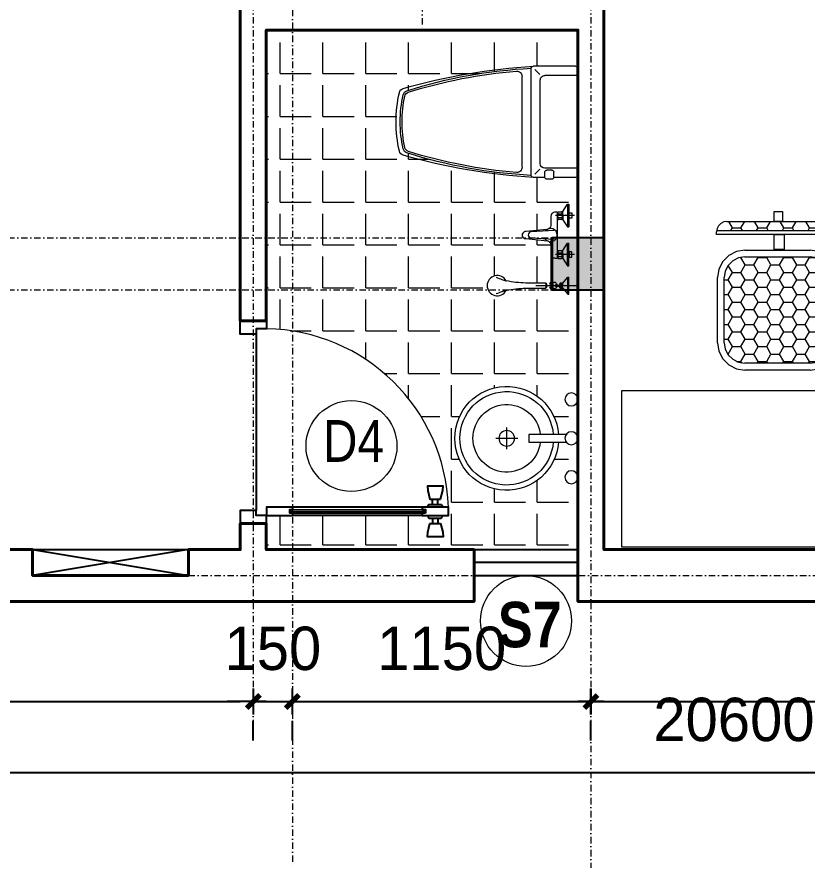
# Model space of a CAD drawing. Header units: millimetres. Extents: x 615730 to 2792744, y 139412 to 597571.
# Drawn here: x 698887 to 701932, y 349231 to 352507 of the extents above; entities that cross this region are included whole.
import ezdxf
from ezdxf.enums import TextEntityAlignment as Align

# ---------------------------------------------------------------- set-up
doc = ezdxf.new("R2010")
doc.units = ezdxf.units.MM
doc.header["$MEASUREMENT"] = 0
doc.header["$PDMODE"] = 34
doc.linetypes.add('DASHDOT', pattern=[1, 0.5, -0.25, 0, -0.25])
doc.layers.get('0').update_dxf_attribs({"lineweight": 5})
for name, color, linetype, lineweight in [('1L', 1, 'Continuous', 9), ('AN_0.20', 2, 'Continuous', 20), ('NETNGOAITUONG', 1, 'Continuous', 40), ('TIM TRUC', 149, 'DASHDOT', 9), ('VATDUNG', 33, 'Continuous', 13), ('VLIEU', 250, 'Continuous', 9)]:
    doc.layers.add(name, color=color, linetype=linetype, lineweight=lineweight)
for name, color, linetype in [('AN_TEXT', 254, 'Continuous'), ('NET MANH', 252, 'Continuous'), ('NETCAT', 4, 'Continuous'), ('THBI-VS', 1, 'Continuous'), ('VL', 155, 'Continuous')]:
    doc.layers.add(name, color=color, linetype=linetype)
doc.styles.add('DDCo-B-Helve-condense', font='')
doc.styles.add('romans', font='romans.shx', dxfattribs={"height": 240})
doc.styles.add('VNI-AVO', font='vni-roms.shx')
doc.styles.get('DDCo-B-Helve-condense').set_extended_font_data('VNI-Helve-Condense', bold=True)
doc.dimstyles.new('1-50b', dxfattribs={"dimtxt": 167, "dimasz": 50, "dimexe": 75, "dimexo": 150, "dimgap": 120, "dimtad": 1, "dimdec": 0, "dimzin": 12, "dimtxsty": 'VNI-AVO', "dimblk": ']', "dimcen": 0, "dimdle": 50, "dimclrd": 252, "dimclre": 252, "dimclrt": 2, "dimadec": 0, "dimazin": 0, "dimtfac": 1, "dimtdec": 0, "dimtix": 1, "dimtmove": 2, "dimatfit": 0, "dimldrblk": 'OPEN90', "dimfxl": 1, "dimlwd": -1, "dimlwe": -1, "dimarcsym": 0})

# ---------------------------------------------------------------- blocks, each defined once
blk = doc.blocks.new('A$C15981CF1')
at = {"color": 8, "linetype": 'Continuous'}
for p, q in [((81, 101.2), (81, 598.8)), ((97.5, 611.2), (97.5, 88.8)), ((114.1, 101.2), (114.1, 598.7)), ((70.9, 60.7), (50.6, 60.7)), ((70.9, 40.5), (50.6, 40.5)), ((124.2, 60.7), (144.5, 60.7)), ((124.2, 40.5), (144.5, 40.5))]:
    blk.add_line(p, q, dxfattribs=at)
for points in [[(101.2, 740.5), (101.2, 801.3), (50.6, 801.3), (50.6, 700), (81, 700), (81, 740.5)], [(780, 740.5), (780, 801.3), (830.6, 801.3), (830.6, 700), (800.3, 700), (800.3, 740.5)], [(81, 598.8), (90.9, 598.8), (90.9, 611.2), (104.2, 611.2), (104.2, 598.7), (114.1, 598.7), (114.1, 700), (81, 700)], [(90.9, 88.8), (90.9, 101.2), (81, 101.2), (81, 0), (114.1, 0), (114.1, 101.3), (104.2, 101.3), (104.2, 88.8)], [(50.6, 30.4), (17.6, 21.8), (0, 20.2), (0, 81), (17.6, 79.4), (50.6, 70.9)], [(144.5, 30.4), (177.5, 21.8), (195.1, 20.2), (195.1, 81), (177.5, 79.4), (144.5, 70.9)]]:
    blk.add_lwpolyline(points, close=True, dxfattribs=at)
for points in [[(81, 78), (75.9, 78, 0.414214), (70.9, 72.9), (70.9, 29.7, 0.414214), (75.9, 24.6), (81, 24.6)], [(114.1, 78), (119.2, 78, -0.414214), (124.2, 72.9), (124.2, 29.7, -0.414214), (119.2, 24.6), (114.1, 24.6)]]:
    blk.add_lwpolyline(points, format="xyb", dxfattribs=at)
at = {"layer": '1L', "color": 8, "linetype": 'Continuous'}
for p, q in [((90.9, 611.2), (90.9, 88.8)), ((104.2, 611.2), (104.2, 88.8))]:
    blk.add_line(p, q, dxfattribs=at)
at = {"layer": '1L', "color": 8}
blk.add_arc((89.9, 710.1), 710.4, 271.9486, 359.1894, dxfattribs=at)
blk = doc.blocks.new('A$C1697067F')
at = {"layer": 'NETCAT', "color": 8, "linetype": 'Continuous'}
blk.add_blockref('A$C15981CF1', (0, 0), dxfattribs=at)
blk = doc.blocks.new('c2')
at = {"layer": 'VATDUNG'}
for p, q in [((-81361.1, -39557.6), (-81361.1, -39641.9)), ((-81319, -39599.8), (-81403.3, -39599.8))]:
    blk.add_line(p, q, dxfattribs=at)
blk.add_lwpolyline([(-81376.1, -39828.9), (-81376.1, -39684.4), (-81346.1, -39684.4), (-81346.1, -39828.9)], dxfattribs=at)
for centre, radius in [((-81361.1, -39599.8), 30), ((-81511.1, -39848.9), 25), ((-81361.1, -39848.9), 25), ((-81211.1, -39848.9), 25)]:
    blk.add_circle(centre, radius, dxfattribs=at)
for radius, start, end in [(200, 274.3012, 265.6988), (180, 274.7802, 265.2198), (130, 276.6258, 263.3742)]:
    blk.add_arc((-81361.1, -39599.8), radius, start, end, dxfattribs=at)
blk = doc.blocks.new('WC-P05')
at = {"layer": 'VATDUNG'}
for p, q in [((-202.4, 531.6), (-202.4, 439.1)), ((-192.4, 541.6), (262.6, 541.6)), ((-163.4, 541.6), (-163.4, 400.6)), ((233.6, 541.6), (233.6, 400.6)), ((272.6, 531.6), (272.6, 351.6)), ((-201.4, 439.1), (-180.4, 439.1)), ((-210.4, 430.1), (-210.4, 409.1)), ((-171.4, 430.1), (-171.4, 409.1)), ((-202.4, 400.1), (-202.4, 351.6)), ((-201.4, 400.1), (-180.4, 400.1)), ((-166.9, 378.6), (-188.2, 357.3)), ((-143.4, 380.6), (213.6, 380.6)), ((237.1, 378.6), (258.4, 357.3)), ((-192.4, 341.6), (262.6, 341.6)), ((-159.3, 302.6), (229.5, 302.6))]:
    blk.add_line(p, q, dxfattribs=at)
blk.add_lwpolyline([(-90.9, -221.9, 0.114547), (161, -222, 0.114547)], format="xyb", dxfattribs=at)
for centre, radius, start, end in [((-192.4, 531.6), 10, 90, 180), ((262.6, 531.6), 10, 0, 90), ((-201.4, 430.1), 9, 90, 180), ((-180.4, 430.1), 9, 0, 90), ((-201.4, 409.1), 9, 180, 270), ((-180.4, 409.1), 9, 270, 0), ((-143.4, 400.6), 20, 180, 270), ((213.6, 400.6), 20, 270, 0), ((2308.9, 492.3), 2515.2, 183.2067, 196.1242), ((-192.4, 351.6), 10, 180, 270), ((1906, 447.2), 2102.6, 182.8743, 197.6554), ((-1835.8, 447.2), 2102.6, 342.3446, 357.1257), ((-2238.7, 492.3), 2515.2, 343.8727, 356.7933), ((262.6, 351.6), 10, 270, 0), ((-159.3, 280.1), 22.5, 90, 184.6246), ((229.5, 280.1), 22.5, 355.3754, 90), ((1905.9, 447.2), 2094.5, 184.6245, 197.5277), ((-1835.8, 447.2), 2094.6, 342.464, 355.3754), ((-85.8, -199.9), 22.5, 196.1242, 256.8994), ((-76.1, -183.7), 22.5, 197.6554, 257.5059), ((-69.9, -176.8), 22.5, 197.5277, 258.1005), ((35.1, 318), 536.4, 257.5059, 282.4941), ((35.7, 324.3), 534.7, 258.1005, 281.7373), ((139.9, -177.1), 22.5, 281.7373, 342.464), ((146.2, -183.7), 22.5, 282.4941, 342.3446), ((155.9, -200.1), 22.5, 283.0378, 343.8727)]:
    blk.add_arc(centre, radius, start, end, dxfattribs=at)
blk = doc.blocks.new('vtt2')
at = {"layer": 'VATDUNG'}
for p, q in [((-10.1, 0), (10.1, 0)), ((10.1, 0), (10.1, -10.1)), ((139.9, 0), (139.9, -10.1)), ((160.1, 0), (139.9, 0)), ((-43.6, -15.6), (-43.6, -11)), ((-43.6, -11), (43.6, -11)), ((-15.7, -33.5), (-43.6, -15.6)), ((-43.6, -15.6), (43.6, -15.6)), ((10.1, -10.1), (-10.1, -10.1)), ((15.7, -33.5), (43.6, -15.6)), ((43.6, -15.6), (43.6, -11)), ((106.4, -15.6), (106.4, -11)), ((193.6, -11), (106.4, -11)), ((134.3, -33.5), (106.4, -15.6)), ((193.6, -15.6), (106.4, -15.6)), ((139.9, -10.1), (160.1, -10.1)), ((165.7, -33.5), (193.6, -15.6)), ((193.6, -15.6), (193.6, -11)), ((237.1, -15.3), (237.1, -11)), ((301.9, -11), (237.1, -11)), ((260.9, -34.8), (237.1, -15.3)), ((301.9, -15.3), (237.1, -15.3)), ((278.1, -34.8), (301.9, -15.3)), ((301.9, -15.3), (301.9, -11)), ((0, -33.5), (-15.7, -33.5)), ((-14.8, -50.8), (-14.8, -38.7)), ((-13, -36.7), (-13.6, -33.5)), ((-12.8, -36.7), (-9.6, -36.7)), ((-9.1, -55.9), (-9.1, -52.7)), ((-6.9, -52.1), (-6.9, -37.3)), ((-4.3, -36.7), (4.3, -36.7)), ((4.3, -52.8), (-4.3, -52.8)), ((0, -33.5), (15.7, -33.5)), ((6.9, -52.1), (6.9, -37.3)), ((9.1, -55.9), (9.1, -52.7)), ((9.6, -36.7), (12.8, -36.7)), ((12.8, -52.8), (9.6, -52.8)), ((13, -36.7), (13.6, -33.5)), ((14.8, -38.7), (14.8, -50.8)), ((150, -33.5), (134.3, -33.5)), ((135.2, -38.7), (135.2, -50.8)), ((137, -36.7), (136.4, -33.5)), ((140.4, -36.7), (137.2, -36.7)), ((137.2, -52.8), (140.4, -52.8)), ((140.9, -55.9), (140.9, -52.7)), ((143.1, -52.1), (143.1, -37.3)), ((154.3, -36.7), (145.7, -36.7)), ((145.7, -52.8), (154.3, -52.8)), ((150, -33.5), (165.7, -33.5)), ((156.9, -52.1), (156.9, -37.3)), ((159.1, -55.9), (159.1, -52.7)), ((162.8, -36.7), (159.6, -36.7)), ((163, -36.7), (163.6, -33.5)), ((164.8, -50.8), (164.8, -38.7)), ((257, -65), (257, -78.4)), ((280.5, -36.6), (258.5, -36.6)), ((258.5, -43.3), (258.5, -36.6)), ((258.5, -43.3), (280.5, -43.3)), ((260.9, -34.8), (269.5, -34.8)), ((260.9, -45.1), (269.5, -45.1)), ((265.7, -59.9), (267.2, -47.3)), ((278.1, -34.8), (269.5, -34.8)), ((278.1, -45.1), (269.5, -45.1)), ((273.3, -59.9), (271.8, -47.3)), ((280.5, -43.3), (280.5, -36.6)), ((282, -65), (282, -78.4)), ((57.9, -68.1), (62.6, -155.9)), ((92.1, -68.1), (87.4, -155.9))]:
    blk.add_line(p, q, dxfattribs=at)
at = {"layer": 'VATDUNG', "linetype": 'Continuous'}
for p, q in [((0, 10.9), (0, -62.4)), ((150, 10.9), (150, -62.4)), ((269.5, -138.3), (269.5, 24)), ((259.5, -43.3), (259.5, -36.6)), ((260.5, -43.3), (260.5, -36.6)), ((261.5, -43.3), (261.5, -36.6)), ((262.5, -43.3), (262.5, -36.6)), ((263.5, -43.3), (263.5, -36.6)), ((264.5, -43.3), (264.5, -36.6)), ((265.5, -43.3), (265.5, -36.6)), ((266.5, -43.3), (266.5, -36.6)), ((267.5, -43.3), (267.5, -36.6)), ((268.5, -43.3), (268.5, -36.6)), ((269.5, -43.3), (269.5, -36.6)), ((270.5, -43.3), (270.5, -36.6)), ((271.5, -43.3), (271.5, -36.6)), ((272.5, -43.3), (272.5, -36.6)), ((273.5, -43.3), (273.5, -36.6)), ((274.5, -43.3), (274.5, -36.6)), ((275.5, -43.3), (275.5, -36.6)), ((276.5, -43.3), (276.5, -36.6)), ((277.5, -43.3), (277.5, -36.6)), ((278.5, -43.3), (278.5, -36.6)), ((279.5, -43.3), (279.5, -36.6)), ((262.9, -85.1), (262.9, -73.3)), ((276.1, -85.1), (276.1, -73.3))]:
    blk.add_line(p, q, dxfattribs=at)
at = {"layer": 'VATDUNG'}
for points in [[(-10.1, -10.1), (-10.1, 0)], [(160.1, -10.1), (160.1, 0)]]:
    blk.add_lwpolyline(points, dxfattribs=at)
for points in [[(-9.6, -52.8), (-12.8, -52.8, -0.414214), (-14.8, -50.8)], [(52.9, -94.7, -0.076151), (50, -87.5, 0.253452), (33.2, -78.4), (1.3, -78.4, -0.414214), (-14.7, -62.4), (-14.7, -55.9), (164.7, -55.9), (164.7, -62.4, -0.414214), (148.7, -78.4), (116.8, -78.4, 0.253452), (100, -87.5, -0.076151), (97.1, -94.7)], [(159.6, -52.8), (162.8, -52.8, 0.414214), (164.8, -50.8)], [(266, -57.5, 0.018576), (264.5, -57.8, 0.076901), (260.7, -59.4, 0.107156), (257.9, -62.2, 0.146395), (257, -65, 0.146395)], [(282, -65, 0.146395), (281.1, -62.2, 0.107156), (278.3, -59.4, 0.076901), (274.5, -57.8, 0.018576), (273, -57.5, 0.063925)], [(53.1, -96.3), (61.4, -174.7, 1.184895), (88.6, -174.7), (97, -94.9)], [(261.6, -99.8, 0.24616), (259.5, -102.6), (259.5, -176.9, -0.04738), (251, -252.2, 3.957386), (288, -252.2, -0.04738), (279.5, -176.9), (279.5, -102.6, 0.182299), (278.2, -100.3, 0.036518), (277.4, -96.9, 0.144549), (261.6, -96.9, 0.036518), (260.8, -100.3)], [(269.5, -70.5, 0.063925), (264.5, -71.2, 0.076901), (260.7, -72.8, 0.107156), (257.9, -75.6, 0.146395), (257, -78.4, 0.146395), (257.9, -81.2, 0.107156), (260.7, -83.9, 0.045668), (262.9, -85.1, 0.063925)], [(276.1, -85.1, 0.045668), (278.3, -83.9, 0.107156), (281.1, -81.2, 0.146395), (282, -78.4, 0.146395), (281.1, -75.6, 0.107156), (278.3, -72.8, 0.076901), (274.5, -71.2, 0.063925), (269.5, -70.5, 0.063925)]]:
    blk.add_lwpolyline(points, format="xyb", dxfattribs=at)
at = {"layer": 'VATDUNG', "linetype": 'Continuous'}
for points in [[(269.5, -72, 0.063925), (264.9, -72.6, 0.076901), (261.5, -74.1, 0.107156), (259.1, -76.4, 0.146395), (258.5, -78.4, 0.146395), (259.1, -80.3, 0.107156), (261.5, -82.7, 0.033209), (262.9, -83.4, 0.063925)], [(276.1, -83.4, 0.033209), (277.5, -82.7, 0.107156), (279.9, -80.3, 0.146395), (280.5, -78.4, 0.146395), (279.9, -76.4, 0.107156), (277.5, -74.1, 0.076901), (274.1, -72.6, 0.063925), (269.5, -72, 0.063925)]]:
    blk.add_lwpolyline(points, format="xyb", dxfattribs=at)
at = {"layer": 'VATDUNG'}
for centre, radius, start, end in [((-12.8, -38.7), 2, 90, 180), ((-22.8, -97.2), 61.9, 75.1734, 77.7048), ((-22.8, 7.7), 61.9, 282.2952, 284.8266), ((8.9, -97.2), 61.9, 102.2952, 104.8266), ((8.9, 7.7), 61.9, 255.1734, 257.7048), ((-8.9, -97.2), 61.9, 75.1734, 77.7048), ((-8.9, 7.7), 61.9, 282.2952, 284.8266), ((22.8, -97.2), 61.9, 102.2952, 104.8266), ((22.8, 7.7), 61.9, 255.1734, 257.7048), ((12.8, -38.7), 2, 0, 90), ((12.8, -50.8), 2, 270, 0), ((75, -81.6), 25.7, 346.8148, 193.1852), ((137.2, -38.7), 2, 90, 180), ((137.2, -50.8), 2, 180, 270), ((127.2, -97.2), 61.9, 75.1734, 77.7048), ((127.2, 7.7), 61.9, 282.2952, 284.8266), ((158.9, -97.2), 61.9, 102.2952, 104.8266), ((158.9, 7.7), 61.9, 255.1734, 257.7048), ((141.1, -97.2), 61.9, 75.1734, 77.7048), ((141.1, 7.7), 61.9, 282.2952, 284.8266), ((172.8, -97.2), 61.9, 102.2952, 104.8266), ((172.8, 7.7), 61.9, 255.1734, 257.7048), ((162.8, -38.7), 2, 0, 90), ((261.3, -36.3), 1.64, 104.0487, 187.5065), ((261.3, -43.6), 1.64, 172.4935, 255.9513), ((269.1, -43.3), 4.42, 204.1816, 274.5789), ((268, -60.2), 2.4, 173.0536, 247.3092), ((269.5, -56.7), 6.2, 247.3092, 292.6908), ((269.9, -43.3), 4.42, 265.4211, 335.8184), ((271, -60.2), 2.4, 292.6908, 6.9464), ((277.7, -36.3), 1.64, 352.4935, 75.9513), ((277.7, -43.6), 1.64, 284.0487, 7.5065), ((75, -81.6), 25.7, 210.604, 233.5986), ((33.2, -98.4), 20, 6.0147, 10.6781), ((75, -81.6), 25.7, 306.4014, 329.396), ((116.8, -98.4), 20, 169.3219, 173.9853), ((269.5, -126.6), 28, 73.5498, 106.4502), ((275.8, -103.2), 3.78, 49.8361, 63.8259), ((75, -155.3), 12.4, 183.071, 356.929), ((31.2, -193.6), 227.5, 340.6929, 344.5981), ((-141.1, -169.6), 400.7, 347.8411, 348.1128), ((680.1, -169.6), 400.7, 191.8872, 192.1589), ((507.8, -193.6), 227.5, 195.4019, 199.3071), ((-23251, 9104.2), 25297.4, 338.19981, 338.25273), ((23790, 9104.2), 25297.4, 201.74727, 201.80019)]:
    blk.add_arc(centre, radius, start, end, dxfattribs=at)
blk = doc.blocks.new('*X50')
at = {"color": 0}
for p, q in [((3.2097, 2.0568), (3.2125, 2.0568)), ((3.2125, 2.0568), (3.2129, 2.0575)), ((3.225, 2.0352), (3.2125, 2.0568)), ((3.2125, 2.0135), (3.225, 2.0352)), ((3.225, 2.0352), (3.25, 2.0352)), ((3.25, 2.0352), (3.2625, 2.0568)), ((3.2625, 2.0135), (3.25, 2.0352)), ((3.2625, 2.0568), (3.2615, 2.0585)), ((3.2625, 2.0568), (3.2875, 2.0568)), ((3.2875, 2.0568), (3.2885, 2.0585)), ((3.3, 2.0352), (3.2875, 2.0568)), ((3.2875, 2.0135), (3.3, 2.0352)), ((3.3, 2.0352), (3.325, 2.0352)), ((3.325, 2.0352), (3.3375, 2.0568)), ((3.3375, 2.0135), (3.325, 2.0352)), ((3.3375, 2.0568), (3.3365, 2.0585)), ((3.3375, 2.0568), (3.3625, 2.0568)), ((3.3625, 2.0568), (3.3635, 2.0585)), ((3.375, 2.0352), (3.3625, 2.0568)), ((3.3625, 2.0135), (3.375, 2.0352)), ((3.375, 2.0352), (3.4, 2.0352)), ((3.4, 2.0352), (3.4125, 2.0568)), ((3.4125, 2.0135), (3.4, 2.0352)), ((3.4125, 2.0568), (3.4115, 2.0585)), ((3.4125, 2.0568), (3.4282, 2.0568)), ((3.4375, 2.0135), (3.45, 2.0352)), ((3.45, 2.0352), (3.4399, 2.0526)), ((3.45, 2.0352), (3.4615, 2.0352)), ((3.175, 1.9919), (3.1875, 2.0135)), ((3.1875, 2.0135), (3.1756, 2.0341)), ((3.1875, 2.0135), (3.2125, 2.0135)), ((3.225, 1.9919), (3.2125, 2.0135)), ((3.25, 1.9919), (3.2625, 2.0135)), ((3.2625, 2.0135), (3.2875, 2.0135)), ((3.3, 1.9919), (3.2875, 2.0135)), ((3.325, 1.9919), (3.3375, 2.0135)), ((3.3375, 2.0135), (3.3625, 2.0135)), ((3.375, 1.9919), (3.3625, 2.0135)), ((3.4, 1.9919), (3.4125, 2.0135)), ((3.4125, 2.0135), (3.4375, 2.0135)), ((3.45, 1.9919), (3.4375, 2.0135)), ((3.1639, 1.9919), (3.175, 1.9919)), ((3.1875, 1.9702), (3.175, 1.9919)), ((3.2125, 1.9702), (3.225, 1.9919)), ((3.225, 1.9919), (3.25, 1.9919)), ((3.2625, 1.9702), (3.25, 1.9919)), ((3.2875, 1.9702), (3.3, 1.9919)), ((3.3, 1.9919), (3.325, 1.9919)), ((3.3375, 1.9702), (3.325, 1.9919)), ((3.3625, 1.9702), (3.375, 1.9919)), ((3.375, 1.9919), (3.4, 1.9919)), ((3.4125, 1.9702), (3.4, 1.9919)), ((3.4375, 1.9702), (3.45, 1.9919)), ((3.45, 1.9919), (3.4739, 1.9919)), ((3.175, 1.9486), (3.1875, 1.9702)), ((3.1875, 1.9702), (3.2125, 1.9702)), ((3.225, 1.9486), (3.2125, 1.9702)), ((3.25, 1.9486), (3.2625, 1.9702)), ((3.2625, 1.9702), (3.2875, 1.9702)), ((3.3, 1.9486), (3.2875, 1.9702)), ((3.325, 1.9486), (3.3375, 1.9702)), ((3.3375, 1.9702), (3.3625, 1.9702)), ((3.375, 1.9486), (3.3625, 1.9702)), ((3.4, 1.9486), (3.4125, 1.9702)), ((3.4125, 1.9702), (3.4375, 1.9702)), ((3.45, 1.9486), (3.4375, 1.9702)), ((3.1639, 1.9486), (3.175, 1.9486)), ((3.1875, 1.9269), (3.175, 1.9486)), ((3.2125, 1.9269), (3.225, 1.9486)), ((3.225, 1.9486), (3.25, 1.9486)), ((3.2625, 1.9269), (3.25, 1.9486)), ((3.2875, 1.9269), (3.3, 1.9486)), ((3.3, 1.9486), (3.325, 1.9486)), ((3.3375, 1.9269), (3.325, 1.9486)), ((3.3625, 1.9269), (3.375, 1.9486)), ((3.375, 1.9486), (3.4, 1.9486)), ((3.4125, 1.9269), (3.4, 1.9486)), ((3.4375, 1.9269), (3.45, 1.9486)), ((3.45, 1.9486), (3.4739, 1.9486)), ((3.175, 1.9053), (3.1875, 1.9269)), ((3.1875, 1.9269), (3.2125, 1.9269)), ((3.225, 1.9053), (3.2125, 1.9269)), ((3.25, 1.9053), (3.2625, 1.9269)), ((3.2625, 1.9269), (3.2875, 1.9269)), ((3.3, 1.9053), (3.2875, 1.9269)), ((3.325, 1.9053), (3.3375, 1.9269)), ((3.3375, 1.9269), (3.3625, 1.9269)), ((3.375, 1.9053), (3.3625, 1.9269)), ((3.4, 1.9053), (3.4125, 1.9269)), ((3.4125, 1.9269), (3.4375, 1.9269)), ((3.45, 1.9053), (3.4375, 1.9269)), ((3.1639, 1.9053), (3.175, 1.9053)), ((3.1875, 1.8836), (3.175, 1.9053)), ((3.2125, 1.8836), (3.225, 1.9053)), ((3.225, 1.9053), (3.25, 1.9053)), ((3.2625, 1.8836), (3.25, 1.9053)), ((3.2875, 1.8836), (3.3, 1.9053)), ((3.3, 1.9053), (3.325, 1.9053)), ((3.3375, 1.8836), (3.325, 1.9053)), ((3.3625, 1.8836), (3.375, 1.9053)), ((3.375, 1.9053), (3.4, 1.9053)), ((3.4125, 1.8836), (3.4, 1.9053)), ((3.4375, 1.8836), (3.45, 1.9053)), ((3.45, 1.9053), (3.4739, 1.9053)), ((3.1639, 1.862), (3.175, 1.862)), ((3.175, 1.862), (3.1875, 1.8836)), ((3.1875, 1.8403), (3.175, 1.862)), ((3.1875, 1.8836), (3.2125, 1.8836)), ((3.225, 1.862), (3.2125, 1.8836)), ((3.2125, 1.8403), (3.225, 1.862)), ((3.225, 1.862), (3.25, 1.862)), ((3.25, 1.862), (3.2625, 1.8836)), ((3.2625, 1.8403), (3.25, 1.862)), ((3.2625, 1.8836), (3.2875, 1.8836)), ((3.3, 1.862), (3.2875, 1.8836)), ((3.2875, 1.8403), (3.3, 1.862)), ((3.3, 1.862), (3.325, 1.862)), ((3.325, 1.862), (3.3375, 1.8836)), ((3.3375, 1.8403), (3.325, 1.862)), ((3.3375, 1.8836), (3.3625, 1.8836)), ((3.375, 1.862), (3.3625, 1.8836)), ((3.3625, 1.8403), (3.375, 1.862)), ((3.375, 1.862), (3.4, 1.862)), ((3.4, 1.862), (3.4125, 1.8836)), ((3.4125, 1.8403), (3.4, 1.862)), ((3.4125, 1.8836), (3.4375, 1.8836)), ((3.45, 1.862), (3.4375, 1.8836)), ((3.4375, 1.8403), (3.45, 1.862)), ((3.45, 1.862), (3.4739, 1.862)), ((3.175, 1.8187), (3.1875, 1.8403)), ((3.1875, 1.8403), (3.2125, 1.8403)), ((3.225, 1.8187), (3.2125, 1.8403)), ((3.25, 1.8187), (3.2625, 1.8403)), ((3.2625, 1.8403), (3.2875, 1.8403)), ((3.3, 1.8187), (3.2875, 1.8403)), ((3.325, 1.8187), (3.3375, 1.8403)), ((3.3375, 1.8403), (3.3625, 1.8403)), ((3.375, 1.8187), (3.3625, 1.8403)), ((3.4, 1.8187), (3.4125, 1.8403)), ((3.4125, 1.8403), (3.4375, 1.8403)), ((3.45, 1.8187), (3.4375, 1.8403)), ((3.1639, 1.8187), (3.175, 1.8187)), ((3.1875, 1.797), (3.175, 1.8187)), ((3.2125, 1.797), (3.225, 1.8187)), ((3.225, 1.8187), (3.25, 1.8187)), ((3.2625, 1.797), (3.25, 1.8187)), ((3.2875, 1.797), (3.3, 1.8187)), ((3.3, 1.8187), (3.325, 1.8187)), ((3.3375, 1.797), (3.325, 1.8187)), ((3.3625, 1.797), (3.375, 1.8187)), ((3.375, 1.8187), (3.4, 1.8187)), ((3.4125, 1.797), (3.4, 1.8187)), ((3.4375, 1.797), (3.45, 1.8187)), ((3.45, 1.8187), (3.4739, 1.8187)), ((3.175, 1.7754), (3.1875, 1.797)), ((3.1875, 1.797), (3.2125, 1.797)), ((3.225, 1.7754), (3.2125, 1.797)), ((3.25, 1.7754), (3.2625, 1.797)), ((3.2625, 1.797), (3.2875, 1.797)), ((3.3, 1.7754), (3.2875, 1.797)), ((3.325, 1.7754), (3.3375, 1.797)), ((3.3375, 1.797), (3.3625, 1.797)), ((3.375, 1.7754), (3.3625, 1.797)), ((3.4, 1.7754), (3.4125, 1.797)), ((3.4125, 1.797), (3.4375, 1.797)), ((3.45, 1.7754), (3.4375, 1.797)), ((3.1739, 1.7754), (3.175, 1.7754)), ((3.1784, 1.7695), (3.175, 1.7754)), ((3.2125, 1.7537), (3.225, 1.7754)), ((3.225, 1.7754), (3.25, 1.7754)), ((3.2625, 1.7537), (3.25, 1.7754)), ((3.2875, 1.7537), (3.3, 1.7754)), ((3.3, 1.7754), (3.325, 1.7754)), ((3.3375, 1.7537), (3.325, 1.7754)), ((3.3625, 1.7537), (3.375, 1.7754)), ((3.375, 1.7754), (3.4, 1.7754)), ((3.4125, 1.7537), (3.4, 1.7754)), ((3.4375, 1.7537), (3.45, 1.7754)), ((3.45, 1.7754), (3.4639, 1.7754)), ((3.1996, 1.7537), (3.2125, 1.7537)), ((3.2151, 1.7492), (3.2125, 1.7537)), ((3.2595, 1.7485), (3.2625, 1.7537)), ((3.2625, 1.7537), (3.2875, 1.7537)), ((3.2905, 1.7485), (3.2875, 1.7537)), ((3.3345, 1.7485), (3.3375, 1.7537)), ((3.3375, 1.7537), (3.3625, 1.7537)), ((3.3655, 1.7485), (3.3625, 1.7537)), ((3.4095, 1.7485), (3.4125, 1.7537)), ((3.4125, 1.7537), (3.4375, 1.7537)), ((3.4377, 1.7534), (3.4375, 1.7537))]:
    blk.add_line(p, q, dxfattribs=at)
blk = doc.blocks.new('*X51')
at = {"color": 0}
for p, q in [((3.1875, 2.1434), (3.1767, 2.1621)), ((3.2125, 2.1434), (3.2233, 2.1621)), ((3.2625, 2.1434), (3.2517, 2.1621)), ((3.2875, 2.1434), (3.2983, 2.1621)), ((3.3375, 2.1434), (3.3267, 2.1621)), ((3.3625, 2.1434), (3.3733, 2.1621)), ((3.4125, 2.1434), (3.4017, 2.1621)), ((3.4375, 2.1434), (3.4483, 2.1621)), ((3.1832, 2.136), (3.1875, 2.1434)), ((3.1875, 2.1434), (3.2125, 2.1434)), ((3.2168, 2.136), (3.2125, 2.1434)), ((3.2582, 2.136), (3.2625, 2.1434)), ((3.2625, 2.1434), (3.2875, 2.1434)), ((3.2918, 2.136), (3.2875, 2.1434)), ((3.3332, 2.136), (3.3375, 2.1434)), ((3.3375, 2.1434), (3.3625, 2.1434)), ((3.3668, 2.136), (3.3625, 2.1434)), ((3.4082, 2.136), (3.4125, 2.1434)), ((3.4125, 2.1434), (3.4375, 2.1434)), ((3.4418, 2.136), (3.4375, 2.1434)), ((3.4832, 2.136), (3.4856, 2.1402))]:
    blk.add_line(p, q, dxfattribs=at)
blk = doc.blocks.new('banlviec2')
for p, q in [((126.3, -679.7), (-124.5, -679.7)), ((-230.1, -785.3), (-230.1, -1036.1)), ((231.9, -1036.1), (231.9, -785.3)), ((-124.5, -1141.7), (126.3, -1141.7)), ((26.2, -1144.5), (-11.8, -1144.5)), ((-11.8, -1144.5), (-11.8, -1201.4)), ((26.2, -1201.4), (26.2, -1144.5)), ((222.4, -1201.4), (-233.3, -1201.4)), ((-233.3, -1201.4), (-233.3, -1212.4)), ((-11.8, -1201.4), (26.2, -1201.4)), ((222.4, -1212.4), (222.4, -1201.4)), ((-232.3, -1217.6), (222, -1217.6)), ((-193.7, -1252), (182.8, -1252)), ((19.9, -1252), (-11.8, -1252)), ((-11.8, -1252), (-11.8, -1290)), ((19.9, -1290), (19.9, -1252)), ((-11.8, -1290), (19.9, -1290))]:
    blk.add_line(p, q)
at = {"color": 8}
for p, q in [((126.3, -706.1), (-124.5, -706.1)), ((-203.7, -785.3), (-203.7, -1036.1)), ((205.5, -1036.1), (205.5, -785.3)), ((-124.5, -1115.3), (126.3, -1115.3))]:
    blk.add_line(p, q, dxfattribs=at)
blk.add_lwpolyline([(-600, 0), (600, 0), (600, -600), (-600, -600), (-600, 0)])
at = {"linetype": 'Continuous'}
for points in [[(-230.1, -785.3, 0), (-224.9, -752.7, 0), (-209.9, -723.3, 0), (-186.6, -699.9, 0), (-157.1, -684.9, 0), (-124.5, -679.7, 0)], [(126.3, -679.7, 0), (158.9, -684.9, 0), (188.4, -699.9, 0), (211.7, -723.3, 0), (226.7, -752.7, 0), (231.9, -785.3, 0)], [(-124.5, -1141.7, 0), (-157.1, -1136.6, 0), (-186.6, -1121.6, 0), (-209.9, -1098.2, 0), (-224.9, -1068.8, 0), (-230.1, -1036.1, 0)], [(231.9, -1036.1, 0), (226.7, -1068.8, 0), (211.7, -1098.2, 0), (188.4, -1121.6, 0), (158.9, -1136.6, 0), (126.3, -1141.7, 0)], [(-193.7, -1252, 0), (-205.9, -1250.1, 0), (-216.9, -1244.5, 0), (-225.7, -1235.7, 0), (-231.3, -1224.7, 0), (-233.3, -1212.4, 0)], [(222.4, -1212.4, 0), (220.5, -1224.7, 0), (214.8, -1235.7, 0), (206.1, -1244.5, 0), (195, -1250.1, 0), (182.8, -1252, 0)]]:
    blk.add_polyline3d(points, dxfattribs=at)
at = {"color": 8, "linetype": 'Continuous'}
for points in [[(-203.7, -785.3, 0), (-199.8, -760.9, 0), (-188.6, -738.8, 0), (-171.1, -721.3, 0), (-149, -710, 0), (-124.5, -706.1, 0)], [(126.3, -706.1, 0), (150.8, -710, 0), (172.9, -721.3, 0), (190.4, -738.8, 0), (201.6, -760.9, 0), (205.5, -785.3, 0)], [(-124.5, -1115.3, 0), (-149, -1111.5, 0), (-171.1, -1100.2, 0), (-188.6, -1082.7, 0), (-199.8, -1060.6, 0), (-203.7, -1036.1, 0)], [(205.5, -1036.1, 0), (201.6, -1060.6, 0), (190.4, -1082.7, 0), (172.9, -1100.2, 0), (150.8, -1111.5, 0), (126.3, -1115.3, 0)]]:
    blk.add_polyline3d(points, dxfattribs=at)
at = {"color": 8, "xscale": -1320, "yscale": 1320, "zscale": 1320, "rotation": 180}
for name in ['*X50', '*X51']:
    blk.add_blockref(name, (-4380.1, 1601.9), dxfattribs=at)
blk = doc.blocks.new(']')
for p, q in [((0, 1), (0, -1)), ((1, 0), (-1, 0))]:
    blk.add_line(p, q)
at = {"color": 9, "const_width": 0.4}
blk.add_lwpolyline([(-0.509, -0.509), (0.509, 0.509)], dxfattribs=at)
blk = doc.blocks.new('*D65')
at = {"layer": 'DEFPOINTS', "color": 0, "ltscale": 10, "transparency": 16777216}
for p in [(695846.6, 349871.8), (699796.6, 349871.8), (699796.6, 349871.8)]:
    blk.add_point(p, dxfattribs=at)
at = {"layer": 'VL', "color": 252, "ltscale": 10, "transparency": 16777216}
for p, q in [((695896.6, 349871.8), (699746.6, 349871.8)), ((695846.6, 349721.8), (695846.6, 349796.8)), ((699796.6, 349721.8), (699796.6, 349796.8))]:
    blk.add_line(p, q, dxfattribs=at)
at = {"layer": 'VL', "color": 252, "ltscale": 10, "transparency": 16777216, "xscale": 50, "yscale": 50, "zscale": 50, "rotation": 180}
blk.add_blockref(']', (695846.6, 349871.8), dxfattribs=at)
at = {"layer": 'VL', "color": 252, "ltscale": 10, "transparency": 16777216, "xscale": 50, "yscale": 50, "zscale": 50}
blk.add_blockref(']', (699796.6, 349871.8), dxfattribs=at)
at = {"layer": 'VL', "color": 2, "ltscale": 10, "transparency": 16777216, "insert": (697821.6, 350075.3), "char_height": 167, "attachment_point": 5, "style": 'VNI-AVO'}
blk.add_mtext('3950', dxfattribs=at)
blk = doc.blocks.new('_Open90')
at = {"color": 0, "linetype": 'ByBlock', "lineweight": -2}
for p, q in [((0, 0), (-1, 0)), ((-0.5, 0.5), (0, 0)), ((0, 0), (-0.5, -0.5))]:
    blk.add_line(p, q, dxfattribs=at)
blk = doc.blocks.new('*D66')
at = {"layer": 'DEFPOINTS', "color": 0, "ltscale": 10, "transparency": 16777216}
for p in [(699796.6, 349871.8), (699947.1, 349871.8), (699947.1, 349871.8)]:
    blk.add_point(p, dxfattribs=at)
at = {"layer": 'VL', "color": 252, "ltscale": 10, "transparency": 16777216}
for p, q in [((699746.6, 349871.8), (699696.6, 349871.8)), ((699796.6, 349871.8), (699947.1, 349871.8)), ((699997.1, 349871.8), (700047.1, 349871.8)), ((699796.6, 349721.8), (699796.6, 349796.8)), ((699947.1, 349721.8), (699947.1, 349796.8))]:
    blk.add_line(p, q, dxfattribs=at)
at = {"layer": 'VL', "color": 252, "ltscale": 10, "transparency": 16777216, "xscale": 50, "yscale": 50, "zscale": 50}
blk.add_blockref(']', (699796.6, 349871.8), dxfattribs=at)
at = {"layer": 'VL', "color": 252, "ltscale": 10, "transparency": 16777216, "xscale": 50, "yscale": 50, "zscale": 50, "rotation": 180}
blk.add_blockref(']', (699947.1, 349871.8), dxfattribs=at)
at = {"layer": 'VL', "color": 2, "ltscale": 10, "transparency": 16777216, "insert": (699871.9, 350075.3), "char_height": 167, "attachment_point": 5, "style": 'VNI-AVO'}
blk.add_mtext('150', dxfattribs=at)
blk = doc.blocks.new('*D67')
at = {"layer": 'DEFPOINTS', "color": 0, "ltscale": 10, "transparency": 16777216}
for p in [(701096.6, 349871.8), (705146.6, 349871.8), (705146.6, 349871.8)]:
    blk.add_point(p, dxfattribs=at)
at = {"layer": 'VL', "color": 252, "ltscale": 10, "transparency": 16777216}
for p, q in [((701146.6, 349871.8), (705096.6, 349871.8)), ((701096.6, 349721.8), (701096.6, 349796.8)), ((705146.6, 349721.8), (705146.6, 349796.8))]:
    blk.add_line(p, q, dxfattribs=at)
at = {"layer": 'VL', "color": 252, "ltscale": 10, "transparency": 16777216, "xscale": 50, "yscale": 50, "zscale": 50, "rotation": 180}
blk.add_blockref(']', (701096.6, 349871.8), dxfattribs=at)
at = {"layer": 'VL', "color": 252, "ltscale": 10, "transparency": 16777216, "xscale": 50, "yscale": 50, "zscale": 50}
blk.add_blockref(']', (705146.6, 349871.8), dxfattribs=at)
at = {"layer": 'VL', "color": 2, "ltscale": 10, "transparency": 16777216, "insert": (703121.6, 350075.3), "char_height": 167, "attachment_point": 5, "style": 'VNI-AVO'}
blk.add_mtext('4050', dxfattribs=at)
blk = doc.blocks.new('*D70')
at = {"layer": 'DEFPOINTS', "color": 0, "ltscale": 10, "transparency": 16777216}
for p in [(701096.6, 349871.8), (699947.1, 349796.8), (701096.6, 349796.8)]:
    blk.add_point(p, dxfattribs=at)
at = {"layer": 'VL', "color": 252, "ltscale": 10, "transparency": 16777216}
blk.add_line((699997.1, 349871.8), (701046.6, 349871.8), dxfattribs=at)
at = {"layer": 'VL', "color": 252, "ltscale": 10, "transparency": 16777216, "xscale": 50, "yscale": 50, "zscale": 50, "rotation": 180}
blk.add_blockref(']', (699947.1, 349871.8), dxfattribs=at)
at = {"layer": 'VL', "color": 252, "ltscale": 10, "transparency": 16777216, "xscale": 50, "yscale": 50, "zscale": 50}
blk.add_blockref(']', (701096.6, 349871.8), dxfattribs=at)
at = {"layer": 'VL', "color": 2, "ltscale": 10, "transparency": 16777216, "insert": (700521.9, 350075.3), "char_height": 167, "attachment_point": 5, "style": 'VNI-AVO'}
blk.add_mtext('1150', dxfattribs=at)
blk = doc.blocks.new('*D71')
at = {"layer": 'DEFPOINTS', "color": 0, "ltscale": 10, "transparency": 16777216}
for p in [(691347.1, 350011.9), (711947.4, 350011.9), (711947.4, 349598.1)]:
    blk.add_point(p, dxfattribs=at)
at = {"layer": 'VL', "color": 252, "ltscale": 10, "transparency": 16777216}
for p, q in [((691347.1, 349861.9), (691347.1, 349523.1)), ((711947.4, 349861.9), (711947.4, 349523.1)), ((691397.1, 349598.1), (711897.4, 349598.1))]:
    blk.add_line(p, q, dxfattribs=at)
at = {"layer": 'VL', "color": 252, "ltscale": 10, "transparency": 16777216, "xscale": 50, "yscale": 50, "zscale": 50, "rotation": 180}
blk.add_blockref(']', (691347.1, 349598.1), dxfattribs=at)
at = {"layer": 'VL', "color": 252, "ltscale": 10, "transparency": 16777216, "xscale": 50, "yscale": 50, "zscale": 50}
blk.add_blockref(']', (711947.4, 349598.1), dxfattribs=at)
at = {"layer": 'VL', "color": 2, "ltscale": 10, "transparency": 16777216, "insert": (701647.3, 349801.6), "char_height": 167, "attachment_point": 5, "style": 'VNI-AVO'}
blk.add_mtext('20600', dxfattribs=at)

msp = doc.modelspace()

# ---------------------------------------------------------------- hatches: boundary and pattern name
at = {"layer": 'VLIEU', "ltscale": 10}
h = msp.add_hatch(dxfattribs=at)
h.set_pattern_fill('ANGLE', color=256, scale=600, style=0)
h.set_pattern_definition([(0, (115469.73, 87134.31), (0, 165), [120, -45]), (90, (115469.73, 87134.31), (-165, 1e-14), [120, -45])])
h.paths.add_polyline_path([(701046.6, 351456.9), (701011.6, 351456.9), (701011.6, 351440.5), (701007.3, 351440.5), (700993.8, 351456.9), (700783.8, 351456.9, 0.008532), (700770.4, 351454.4, -0.621927), (700700.5, 351456.9), (699947.1, 351456.9), (699947.1, 351298.2, -0.360026), (700547.8, 350620.4), (700547.9, 350620.4), (700547.9, 350587.3), (700523.3, 350587.3), (700523.3, 350582.3, -0.414214), (700518.2, 350577.2), (700507.4, 350577.2), (700507.4, 350556.9), (700517.5, 350556.9), (700526.1, 350523.9), (700527.6, 350506.3), (700466.9, 350506.3), (700468.5, 350523.9), (700477, 350556.9), (700487.1, 350556.9), (700487.1, 350577.2), (700475, 350577.2, -0.414214), (700469.9, 350582.3), (700469.9, 350587.3), (700446.6, 350587.3), (699947.1, 350587.3), (699947.1, 350456.9), (700646.6, 350456.9), (701046.6, 350456.9), (701046.6, 350735, -0.99971), (700996.6, 350735, -0.99971), (701046.6, 350735), (701046.6, 350885, -0.720549), (701001.6, 350870), (700972, 350870, -26.629114), (700972, 350900), (701001.6, 350900, -0.720549), (701046.6, 350885), (701046.6, 351035, -0.999737), (700996.6, 351035, -0.999737), (701046.6, 351035)])
h.paths.add_polyline_path([(700946.6, 351650.7), (700920.2, 351652.1, 0.099117), (700927.7, 351645.3), (700847.9, 351653.8, -0.224534), (700836.5, 351656.9), (699947.1, 351656.9), (699947.1, 351456.9), (700700.5, 351456.9, -0.963669), (700770.4, 351491.4, 0.04738), (700845.7, 351482.9), (700918.8, 351482.9, -0.26023), (700922.3, 351481.6, -0.036518), (700925.7, 351480.8, -0.071901), (700926.8, 351472.9), (700946.6, 351472.9), (700946.6, 351482.9, 0.343501), (700942.2, 351483.2), (700942.2, 351483.2, -0.343502), (700946.6, 351482.9), (700946.6, 351482.9, 0.017819), (700946.2, 351483.2, 0.146395), (700944.2, 351483.8, 0.146395), (700942.2, 351483.2), (700942.2, 351483.2, -0.299205), (700946.2, 351483.2, -0.017819), (700946.6, 351482.9)])
h.paths.add_polyline_path([(700960.1, 351757.1), (700966.6, 351757.1), (700966.6, 351751.5), (700969.8, 351751.5), (700969.8, 351757.1), (700985.9, 351757.1), (700985.9, 351755.3), (700989.1, 351756), (700989.1, 351758), (701007, 351785.9), (701011.6, 351785.9), (701011.6, 351752.5), (701022.6, 351752.5), (701022.6, 351732.3), (701011.6, 351732.3), (701011.6, 351698.8), (701007, 351698.8), (700989.1, 351726.7), (700989.1, 351728.8), (700985.9, 351729.4, -0.385887), (700983.9, 351727.6), (700969.8, 351727.6), (700969.8, 351733.2), (700966.6, 351733.2), (700966.6, 351656.9), (701046.6, 351656.9), (701046.6, 351898.7, -0.414053), (701037.6, 351889.7), (700954.3, 351889.7, -0.381966), (700946.2, 351882.5), (700927.3, 351882.5, -0.381966), (700919.3, 351889.7), (700875.6, 351889.7, -0.028103), (700874.6, 351889.7, -0.05631), (700373.4, 351975.2, -0.000024), (700373.4, 351975.2, 0.056311), (700874.6, 351889.7, -0.338603), (700866.7, 351897.3, -0.064584), (700387.6, 351984.1, -0.267283), (700373.9, 351999, -0.109464), (700373.9, 352207.9, -0.267283), (700387.6, 352222.9, -0.064584), (700866.7, 352309.6, -0.370229), (700875.6, 352317.3), (701037.6, 352317.3, -0.414131), (701046.6, 352308.3), (701046.6, 352456.9), (699947.1, 352456.9), (699947.1, 351656.9), (700836.5, 351656.9, -0.75855), (700847.9, 351681), (700926.2, 351689.3, 0.020351), (700927.8, 351689.5, -0.076151), (700935.1, 351692.4, 0.253452), (700944.1, 351709.1), (700944.1, 351741.1, -0.414214)])
h.paths.add_polyline_path([(699947.1, 352456.9), (699846.6, 352456.9), (699846.6, 351656.9), (699947.1, 351656.9)])
h.paths.add_polyline_path([(699947.1, 351656.9), (699846.6, 351656.9), (699846.6, 351456.9), (699947.1, 351456.9)])
h.paths.add_polyline_path([(699947.1, 351456.9), (699846.6, 351456.9), (699846.6, 351336.9), (699847.9, 351336.9), (699847.9, 351306.6, -0.035095), (699947.1, 351298.2)])
h.paths.add_polyline_path([(699947.1, 350587.3), (699847.9, 350587.3), (699847.9, 350556.9), (699846.6, 350556.9), (699846.6, 350456.9), (699947.1, 350456.9)])

# ---------------------------------------------------------------- linework, layer by layer
at = {"layer": 'AN_0.20', "color": 3}
for centre in [(700174.6, 350855.3), (700846.6, 350181.9)]:
    msp.add_circle(centre, 175, dxfattribs=at)
at = {"layer": 'NET MANH'}
msp.add_lwpolyline([(700946.6, 351456.9), (701146.6, 351456.9), (701146.6, 351656.9), (700946.6, 351656.9)], close=True, dxfattribs=at)
msp.add_solid([(700946.6, 351656.9), (701146.6, 351656.9), (700946.6, 351456.9), (701146.6, 351456.9)], dxfattribs=at)
at = {"layer": 'NETNGOAITUONG'}
msp.add_line((700946.6, 351456.9), (700946.6, 351656.9), dxfattribs=at)
for points in [[(702646.1, 350456.9), (701146.6, 350456.9), (701146.6, 350956.9), (701146.6, 350956.9), (701146.6, 352556.9), (700496.6, 352556.9), (700496.6, 354356.9), (701246.6, 354356.9), (701246.6, 354456.9), (699646.6, 354456.9), (699646.6, 354356.9), (700396.6, 354356.9), (700396.6, 352556.9), (699746.6, 352556.9), (699746.6, 351336.9), (699846.6, 351336.9), (699846.6, 352456.9), (701046.6, 352456.9), (701046.6, 350256.9), (703346.1, 350256.9), (703346.1, 350356.9), (702646.1, 350356.9), (702646.1, 350456.9), (701146.6, 350456.9)], [(700646.6, 350456.9), (699846.6, 350456.9), (699846.6, 350556.9), (699746.6, 350556.9), (699746.6, 350456.9), (699546.6, 350456.9), (699546.6, 350356.9), (698946.6, 350356.9), (698946.6, 350456.9), (698746.6, 350456.9), (698746.6, 350356.9), (695946.6, 350356.9), (695946.6, 350656.9), (695746.6, 350656.9), (695746.6, 350456.9), (695146.6, 350456.9), (695146.6, 350256.9), (700646.6, 350256.9), (700646.6, 350456.9)], [(700646.6, 350456.9), (699846.6, 350456.9)]]:
    msp.add_lwpolyline(points, dxfattribs=at)
at = {"layer": 'TIM TRUC', "ltscale": 50}
for p, q in [((699947.1, 363056.5), (699947.1, 349230.8)), ((700446.6, 354456.9), (700446.6, 352456.9)), ((699796.6, 352556.9), (699796.6, 349796.8)), ((701096.6, 352556.9), (701096.6, 349230.8)), ((695946.6, 351656.9), (701096.6, 351656.9)), ((695946.6, 351456.9), (701096.6, 351456.9)), ((699546.6, 350356.9), (702646.1, 350356.9))]:
    msp.add_line(p, q, dxfattribs=at)
at = {"layer": 'VL', "ltscale": 10}
for p, q in [((699807.4, 351286.3), (699807.4, 350607.6)), ((698946.6, 350456.9), (699546.6, 350456.9)), ((698946.6, 350456.9), (699546.6, 350356.9)), ((699546.6, 350456.9), (698946.6, 350356.9)), ((700646.6, 350456.9), (701046.6, 350456.9)), ((700646.6, 350407.9), (701046.6, 350407.9)), ((700646.6, 350356.9), (701046.6, 350356.9))]:
    msp.add_line(p, q, dxfattribs=at)

# ---------------------------------------------------------------- block references
at = {"layer": 'NETCAT', "linetype": 'Continuous', "rotation": 90}
msp.add_blockref('A$C1697067F', (700547.9, 350506.3), dxfattribs=at)
at = {"layer": 'THBI-VS', "xscale": -0.9001512858085334, "yscale": 0.9001512859249488, "zscale": 0.9001512859304084, "rotation": 270}
msp.add_blockref('WC-P05', (700559, 352071.9), dxfattribs=at)
at = {"layer": 'THBI-VS', "rotation": 270}
msp.add_blockref('vtt2', (701022.6, 351742.4), dxfattribs=at)
at = {"layer": 'THBI-VS', "xscale": -1, "rotation": 90}
msp.add_blockref('c2', (661172.7, 269523.9), dxfattribs=at)
at = {"layer": 'VATDUNG', "xscale": -1, "rotation": 180}
msp.add_blockref('banlviec2', (701814, 350467.8), dxfattribs=at)

# ---------------------------------------------------------------- texts
at = {"layer": 'AN_TEXT', "style": 'DDCo-B-Helve-condense'}
msp.add_text('S7', height=175, dxfattribs=at).set_placement((700861, 350080.5), align=Align.CENTER)
at = {"layer": 'AN_TEXT', "ltscale": 2, "insert": (700182.4, 350794.4), "char_height": 160.8, "width": 121.15, "attachment_point": 8, "style": 'romans'}
msp.add_mtext('{\\fVNI-Helve-Condense|b0|i0|c0|p2;D4}', dxfattribs=at)

# ---------------------------------------------------------------- dimensions: what is measured, and where the dimension line sits
at = {"layer": 'VL', "ltscale": 10}
for base, p1, p2, picture, middle in [((699796.6, 349871.8), (695846.6, 349871.8), (699796.6, 349871.8), '*D65', (697821.6, 350075.3)), ((699947.1019, 349871.831), (699796.6045, 349871.831), (699947.1019, 349871.831), '*D66', (699871.8532, 350075.331)), ((701096.6045, 349871.831), (699947.1019, 349796.831), (701096.6045, 349796.831), '*D70', (700521.8532, 350075.331)), ((705146.6, 349871.8), (701096.6, 349871.8), (705146.6, 349871.8), '*D67', (703121.6, 350075.3)), ((711947.4, 349598.1), (691347.1, 350011.9), (711947.4, 350011.9), '*D71', (701647.3, 349801.6))]:
    dim = msp.add_linear_dim(base=base, p1=p1, p2=p2, dimstyle='1-50b', override={"dimfxl": 150, "dimarcsym": 1}, dxfattribs=at)
    dim.commit()
    dim.dimension.update_dxf_attribs({"geometry": picture, "text_midpoint": middle})

doc.saveas('drawing.dxf')
